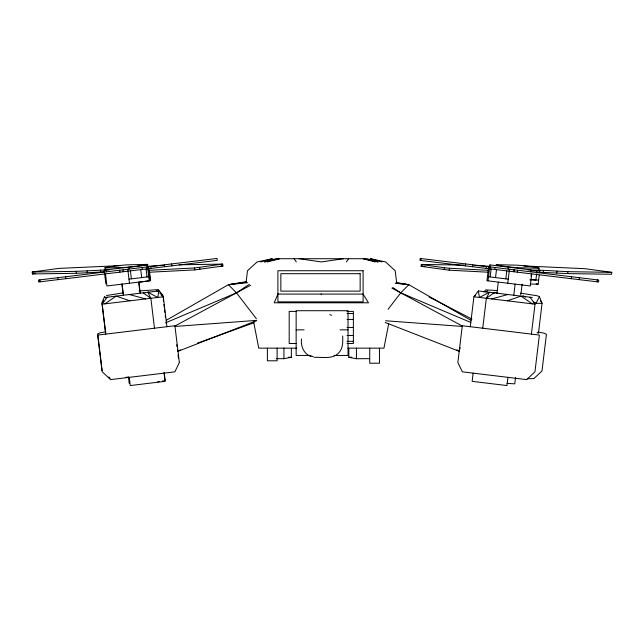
<?xml version="1.0" encoding="UTF-8"?>
<svg xmlns="http://www.w3.org/2000/svg" width="644" height="644" viewBox="0 0 644 644"><rect width="100%" height="100%" fill="white"/><g stroke="black" fill="none" stroke-linecap="round" stroke-linejoin="round"><path stroke-width="0.97" d="M420.878 260.49L421.112 258.558M488.402 272.227L449.222 270.198L421.104 266.342L421.337 264.418L463.905 265.111M421.933 266.568L422.166 264.636L421.337 264.418M444.135 269.659L444.368 267.727L422.166 264.636M449.222 270.198L449.456 268.274L488.635 270.303M465.371 265.875L465.604 263.943M472.664 266.753L472.897 264.821M470.289 326.709L473.912 296.779L478.363 290.951L532.371 297.488M473.131 373.134L472.141 381.345L506.957 385.555L507.955 377.352M486.18 268.387L486.413 266.455M488.659 266.729L486.961 280.728L530.278 285.968L531.735 273.901M488.015 280.856L489.947 264.926M482.726 328.215L486.349 298.285L489.36 292.287L479.418 297.447L478.363 290.951M490.406 268.902L490.639 266.97M490.173 276.952L491.139 268.991M494.834 269.433L495.067 267.51M495.526 277.604L496.492 269.635M496.959 293.205L498.295 282.104M505.838 278.852L506.796 270.882M508.14 269.087L508.374 267.155M507.738 283.247L509.436 269.248M513.928 271.752L514.162 269.82M514.025 271.76L514.258 269.828M513.783 295.242L515.12 284.141M517.293 272.154L517.526 270.222M522.115 284.189L520.891 294.356L520.304 294.091M515.546 377.481L514.773 383.856L506.933 383.373M530.833 271.832L531.067 269.9L489.891 264.917M531.034 276.332L531.276 274.336M536.645 272.879L536.879 270.955L539.817 270.238L539.583 272.171L537.378 272.702M536.605 274.086L535.889 280.051L530.672 279.311M538.819 268.274L517.309 267.679A12.164 0.539 6.9 0 1 502.457 266.02A12.164 0.539 6.9 0 1 496.492 264.684L516.456 265.151A12.397 0.547 6.9 0 1 531.96 266.793A12.397 0.547 6.9 0 1 538.819 268.274L538.585 270.206A12.397 0.547 6.9 0 0 538.867 269.981M531.405 334.107L535.027 304.177L530.004 297.206M530.221 284.012L538.134 284.229L539.221 275.157M543.23 272.275L543.464 270.343L567.871 271.671L611.8 272.34L611.567 274.264L567.638 273.603L537.756 272.122M556.738 273.161L556.963 271.229M567.638 273.603L567.871 271.671M571.309 278.691L571.542 276.759M579.085 279.633L579.318 277.701M597.133 281.814L597.366 279.882M246.129 281.822L247.505 270.73L257.117 261.939L272.323 258.719L260.772 261.939M459.784 349.491L460.074 347.575M388.718 323.61L383.945 348.154L347.889 348.154M105.535 332.972L101.937 303.066L104.594 296.377L105.439 298.027M520.602 293.157L537.531 295.838L539.406 296.683L536.025 303.316L534.093 303.147M101.937 303.066L103.451 300.555M346.359 261.939L348.629 258.719M105.809 334.107L102.187 304.177L107.21 297.206M483.95 292.094L485.608 289.913L497.24 290.516M388.074 309.329L400.745 292.851L408.811 284.688L470.973 320.326M475.425 295.548L473.912 296.779L535.027 304.177M485.906 292.006L487.484 290.766M486.349 298.285L494.037 292.851M104.859 303.855L116.178 296.119L129.911 300.82M249.292 284.31L236.469 292.851L174.854 326.049M177.43 349.491L177.72 351.407L180.312 349.877M166.241 320.326L228.403 284.688L246.547 281.565M250.653 285.244L236.469 292.851L165.403 322.894M177.72 351.407L256.666 320.672M197.362 343.147L254.163 322.692M493.328 293.229L496.065 292.296L497.619 293.382M507.303 300.82L521.036 296.119L532.355 303.855M491.646 298.929L507.875 294.525M104.417 271.857L76.362 273.289L32.433 273.95L32.2 272.026L59.103 268.379L120.122 265.626M32.433 273.95L35.645 273.346M148.329 270.351L194.544 267.96L222.663 264.104L222.896 266.028L194.778 269.892L149.569 272.227M267.429 261.939L279.464 258.719L264.603 261.939L275.833 258.719L366.863 258.719L378.092 261.939L363.232 258.719L375.267 261.939M276.284 358.644L283.923 358.7L291.362 357.251L291.362 348.509M106.469 295.524L123.398 292.843M105.914 331.757L100.263 332.763L97.582 333.97L102.002 370.662M157.667 381.795L159.535 381.498M162.344 381.055L165.154 380.604L164.164 372.401M343.502 258.719L321.348 261.931L299.186 258.719M256.384 318.748L236.469 292.851L228.403 284.688L246.032 282.233M106.075 269.908L147.323 264.917L149.199 280.856M147.742 268.789L38.696 281.983L38.463 280.051L217.028 258.445L217.261 260.377L148.788 268.661M128.977 279.142L148.7 276.751M104.843 297.488L158.851 290.951L157.796 297.447L147.854 292.287L150.865 298.285L154.488 328.215M102.187 304.177L163.302 296.779L166.925 326.709M138.967 290.951L158.392 289.599L162.827 295.403L163.061 297.399M228.403 284.688L247.674 282.676M125.805 377.295L128.671 377.046M174.967 326.444L256.594 320.39M157.893 265.771L147.742 266.302A12.164 0.539 -6.9 0 1 147.983 266.511M159.776 265.642L163.536 265.392M32.2 272.026L76.129 271.357L109.327 269.788M321.348 294.099L321.042 294.083M105.133 269.667A12.397 0.547 -6.9 0 0 105.415 269.892L105.181 267.968L126.691 267.365A12.164 0.539 -6.9 0 0 131.03 266.994M179.104 264.813L222.663 264.104M220.916 266.061L222.896 266.028M348.807 348.509L348.807 357.251L356.43 358.732L369.801 358.636M296.143 311.398L289.196 311.398L289.196 343.494L296.143 343.494M346.995 311.398L353.379 311.398L353.379 343.494L346.995 343.494M346.995 313.548L353.379 313.548M346.995 319.424L353.379 319.424M346.995 327.442L353.379 327.442M296.143 329.849L304.129 329.849M340.048 329.849L348.034 329.849M346.995 335.468L353.379 335.468M346.995 341.344L353.379 341.344M296.803 348.154L258.743 348.154L253.591 321.67M310.118 355.448L296.143 355.448L296.143 310.714L348.034 310.714L348.034 355.448L334.059 355.448M288.399 357.251L291.362 357.251M348.807 357.251L351.777 357.251M314.336 357.356C322.531 356.84 332.835 359.755 339.01 352.582C343.147 348.082 342.849 341.682 342.68 335.999M523.878 265.94L584.897 268.693L611.8 272.34M421.104 266.342L425.064 266.407M527.83 269.908L543.464 270.343M529.851 279.882L538.626 280.132M527.315 378.752L533.892 378.6L541.998 370.976L546.418 334.284L543.737 333.077L538.086 332.071M531.26 270.754L536.879 270.955M474.709 265.4L489.867 266.342M385.595 320.76L462.247 326.444M395.319 283.279L408.811 284.688L396.398 282.547M444.368 267.727L449.456 268.274M488.426 268.661L419.952 260.377L420.186 258.445L598.751 280.051L598.518 281.983L489.472 268.789M488.514 276.751L508.237 279.142M396.076 282.917L408.811 284.688M106.389 270.464L104.183 269.925L105.866 283.915M129.339 294.525L145.568 298.929M381.924 261.939L370.364 258.719L385.579 261.939L395.183 270.73L396.68 282.74M147.935 291.982L149.754 292.601M329.841 314.618L331.555 315.222M385.192 322.483L459.494 351.407L456.902 349.877M470.885 322.499L400.745 292.851L391.882 288.101M537.048 332.642L538.465 333.286L542.063 303.38L539.406 296.683M429.073 296.948L471.955 319.046M310.915 356.526C303.815 353.967 300.571 346.086 301.497 338.961M462.36 326.049L400.745 292.851L392.727 287.514M522.968 295.677L525.415 297.109M533.578 301.883L536.025 303.316L542.063 303.38L540.549 300.869M143.177 292.851L150.865 298.285M156.516 290.452L158.094 291.692M159.672 292.931L162.827 295.403M161.032 294.936L163.302 296.779M108.755 377.014L110.108 378.286M294.067 258.719L296.329 261.939M176.714 344.701L176.995 346.617M171.61 263.943L171.843 265.875M164.317 264.821L164.55 266.753M164.083 373.134L165.073 381.345L130.257 385.555L129.259 377.352M150.801 266.455L151.042 268.387M148.555 266.729L150.253 280.728L106.936 285.968L105.479 273.901M146.574 266.97L146.808 268.902M146.075 268.991L147.041 276.952M142.147 267.51L142.388 269.433M140.722 269.635L141.688 277.604M138.919 282.104L140.255 293.205M130.418 270.882L131.376 278.852M128.848 267.155L129.082 269.087M127.778 269.248L129.476 283.247M123.052 269.82L123.189 271.76M122.094 284.141L123.431 295.242M119.687 270.222L119.921 272.154M106.147 269.9L106.381 271.832M65.672 276.759L65.905 278.691M57.896 277.701L58.129 279.633M39.848 279.882L40.081 281.814M221.834 264.322L222.067 266.254M199.632 267.413L199.865 269.345M194.544 267.96L194.778 269.892M178.074 355.053L178.436 358.024M163.302 299.396L163.544 301.384M163.906 304.379L164.26 307.365M164.502 309.362L164.864 312.348M165.226 315.343L165.46 317.331M149.553 271.913L150.559 280.261A12.574 0.555 -6.9 0 1 138.452 282.297M138.758 282.692L139.869 291.933M121.885 283.875L123.109 294.042M128.454 377.167L129.227 383.542M100.536 270.029L100.77 271.961M87.037 270.915L87.262 272.847M76.129 271.357L76.362 273.289M379.461 348.154L379.461 363.224L369.728 363.224L369.728 348.154M356.43 348.042L356.43 358.732M283.923 348.01L283.923 358.7M277.105 348.154L277.105 360.793L267.381 360.793L267.381 348.154M313.451 356.784A12.26 12.26 0 0 1 310.915 355.786M105.181 267.968A12.397 0.547 -6.9 0 1 112.04 266.479A12.397 0.547 -6.9 0 1 127.544 264.837L147.508 264.37A12.164 0.539 -6.9 0 1 137.22 266.286M136.335 266.399A12.164 0.539 -6.9 0 1 131.859 266.906M536.202 283.811A17.243 0.765 6.9 0 1 538.134 284.229M462.303 325.743L457.86 362.467L462.344 371.829L526.663 379.614L534.947 371.797L539.39 335.073L462.303 325.743M277.902 294.083L274.207 302.793L368.481 302.793L363.103 294.083L277.902 294.083M179.354 362.467L174.87 371.829L110.551 379.614L102.267 371.797L97.824 335.073L174.91 325.743L179.354 362.467M363.103 270.73L277.902 270.73L277.902 301.851L363.103 301.851L363.103 270.73M360.149 273.692L280.856 273.692L280.856 291.12L360.149 291.12L360.149 273.692"/></g></svg>
